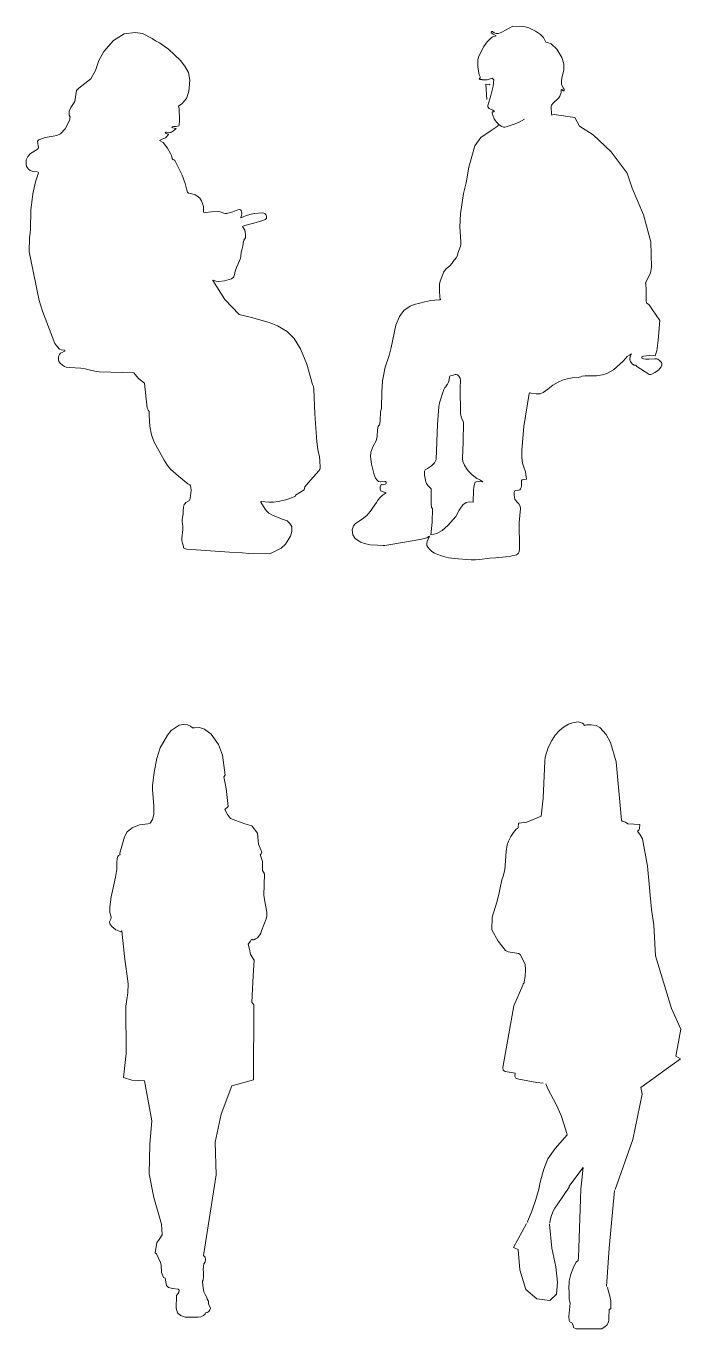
# Model space of a CAD drawing. Header units: millimetres. Extents: x -63086 to 144078, y -129912 to 13382.
# Drawn here: x -47864 to -46122, y -82528 to -79065 of the extents above; entities that cross this region are included whole.
import ezdxf

# ---------------------------------------------------------------- set-up
doc = ezdxf.new("R2010")
doc.units = ezdxf.units.MM
doc.layers.get('0').update_dxf_attribs({"lineweight": 0})
doc.layers.add('展開建具用', color=250, linetype='Continuous', lineweight=9)

# ---------------------------------------------------------------- blocks, each defined once
blk = doc.blocks.new('人物（CAD素材.com）711b08a1')
at = {"color": 0, "linetype": 'ByBlock', "lineweight": -2}
blk.add_lwpolyline([(-128.7, 1349.8), (-140, 1354.6), (-148.6, 1360.9), (-174, 1374.1), (-194, 1376.7), (-223.3, 1373.2), (-251.9, 1355.4), (-277.4, 1326.6), (-290.8, 1303), (-299.1, 1276.4), (-311.9, 1254), (-343.9, 1229.4), (-350.1, 1222.5), (-354.6, 1193.5), (-365.2, 1177.4), (-369.4, 1167.7), (-369.7, 1157.5), (-366.7, 1152.6), (-368.7, 1143.1), (-379.8, 1121.2), (-392.3, 1107.3), (-401.9, 1103.4), (-411.9, 1101.8), (-433.1, 1097.7), (-449.8, 1092), (-453.5, 1088), (-451, 1070.4), (-453.5, 1067.2), (-458.5, 1063.7), (-472.5, 1055), (-479.7, 1047.4), (-483.3, 1038.7), (-484, 1028.8), (-482.5, 1020.8), (-477.2, 1013.7), (-472.8, 1010.1), (-467.7, 1008.4), (-454.3, 1006.9), (-451.6, 1005.8), (-451, 1004.3), (-459.3, 980.3), (-465.6, 948.4), (-471, 904.9), (-471.8, 854.2), (-473, 843.7), (-475.1, 831.8), (-475.7, 794.1), (-463.8, 738.6), (-449.3, 664.8), (-440.4, 636.8), (-421.4, 587.5), (-407.5, 550.7), (-400.8, 541.3), (-395.1, 535.7), (-390.5, 533.6), (-381.6, 532.9), (-380.6, 532.3), (-380.7, 530.5), (-381.5, 529.8), (-388.4, 526.9), (-392, 524.6), (-395.1, 521), (-397.3, 516.1), (-398, 512.4), (-397.8, 506.7), (-396.7, 502.8), (-393.1, 497.8), (-387.1, 493), (-381.6, 489.5), (-377.5, 487.7), (-368.5, 486.5), (-338.6, 485.2), (-326.6, 483), (-309.1, 478.3), (-297.1, 475.8), (-290, 475.1), (-197, 472.8), (-185.1, 457.8), (-168.8, 445.1), (-161.6, 378.5), (-159.6, 373.1), (-157, 369.4), (-156.3, 365.4), (-157, 358.2), (-155.1, 330.6), (-150.2, 307.6), (-143.3, 288.6), (-116.5, 240.8), (-108, 226), (-100.1, 216.8), (-78.7, 198), (-53.5, 177.1), (-48.5, 174.7), (-46.7, 171.9), (-46.1, 168.9), (-45.3, 159.7), (-46.8, 145.7), (-48.7, 134.8), (-49.5, 133.2), (-50.8, 132.2), (-59.2, 128), (-61.2, 125.6), (-63.1, 122.2), (-65.1, 115.4), (-66.1, 105.8), (-66.5, 96.9), (-67.8, 88.3), (-69.2, 81.7), (-69.3, 77.6), (-67.6, 70.6), (-67, 65.1), (-67.4, 56.3), (-69.8, 33.4), (-69.6, 28.1), (-68.6, 22.8), (-66.8, 17.1), (-65.6, 11.3), (-65.7, 9.4), (-65.6, 8.4), (-64.9, 7), (-63.9, 6.1), (-60.2, 4.4), (-56.9, 3.8), (56.9, -3.8), (91.7, -6), (108.7, -7.9), (164.4, -8.8), (194.6, 6.8), (206.1, 17.1), (219.3, 38.8), (222.9, 50.7), (223.2, 64.1), (217.9, 71.9), (210.2, 79.1), (197.4, 83.4), (171.4, 93.9), (161.9, 99.7), (156.8, 104.2), (151.5, 110.5), (140.1, 128.4), (139.9, 129.4), (140.8, 130.5), (161.2, 128.4), (173.7, 128.6), (186.9, 130.3), (209.8, 135.5), (231.3, 144), (232.5, 147.1), (244.4, 154.5), (255.6, 161.7), (257.7, 169.5), (273.7, 188.5), (294.9, 211.6), (297.1, 216), (297.9, 220.3), (297.6, 239.7), (296.4, 249), (292, 268.8), (289.1, 289.3), (283.5, 363.8), (281.3, 429.5), (280.1, 436.5), (277.4, 441.6), (262.6, 495.8), (245.8, 536.6), (229.2, 563.7), (210.4, 582.3), (185.1, 597.3), (162.5, 606.2), (115.6, 619.8), (82.9, 627.7), (44.8, 667.8), (12.7, 718.1), (12.7, 718.6), (13, 718.9), (13.6, 718.9), (21, 716.1), (28.6, 715.4), (43.5, 717.1), (62, 722.4), (65.5, 724.7), (68.1, 727.9), (70.2, 734.2), (71.8, 742.4), (75.3, 752.3), (79.8, 762), (85.7, 774.7), (87.5, 781.5), (88.3, 792.8), (90.3, 802.2), (92.6, 809.3), (93.8, 817.2), (94.7, 825.1), (99.5, 831.1), (99.9, 840.4), (97.6, 851.4), (91.9, 861.3), (97.8, 863.7), (121.8, 870.3), (146.1, 877), (152, 879.9), (155, 882.6), (155.8, 885.1), (155.3, 888.8), (153.4, 893.4), (150.7, 895.9), (148.4, 897), (144.9, 897.4), (133.2, 897), (122.8, 895.8), (111.3, 893.6), (102.2, 890.9), (93.2, 887.1), (88.1, 884.8), (87, 884.8), (87, 885.2), (89.2, 890.5), (89.8, 895.9), (89.3, 900.6), (88.1, 903.9), (86, 905.9), (83.3, 906.5), (79.5, 905.7), (65.7, 900.5), (58.5, 898.3), (50.2, 896.4), (45.9, 895.9), (41.6, 896.6), (32.3, 900.3), (27.9, 901), (9.2, 900.3), (-7.7, 898.4), (-9.7, 897.9), (-11.1, 898.4), (-11.9, 900.4), (-12.5, 914.6), (-14.4, 922.8), (-17.2, 929.2), (-22.1, 936.4), (-29.5, 943.3), (-34.5, 945.7), (-43.2, 948.3), (-51.6, 950.4), (-54.3, 952.6), (-56.4, 957.7), (-60.9, 975.9), (-69.3, 998.2), (-79.2, 1019.4), (-88.4, 1036.9), (-91.3, 1038.8), (-93.9, 1039.3), (-95.8, 1042.5), (-97.5, 1049.8), (-99.7, 1055.1), (-108.2, 1069.2), (-119.4, 1084.7), (-129.3, 1090.2), (-121.7, 1093.1), (-113.6, 1097.2), (-110.2, 1099.6), (-105.8, 1104.7), (-105.5, 1105.4), (-105.6, 1106.1), (-105.9, 1106.4), (-113.4, 1109.1), (-113.7, 1109.7), (-113.6, 1110.6), (-113.1, 1111.3), (-112.2, 1111.8), (-110.9, 1112), (-101.7, 1111.5), (-99.4, 1111.6), (-96.8, 1112.3), (-92.3, 1115.5), (-85.1, 1122.2), (-94.7, 1123.7), (-96, 1124.5), (-94.7, 1126.4), (-92.3, 1127), (-84.7, 1127.3), (-77.4, 1128.9), (-76.5, 1130.9), (-76.3, 1144), (-77.1, 1175.2), (-78.7, 1180.8), (-69.9, 1187), (-57.1, 1202), (-50.7, 1220.3), (-48.2, 1250.4), (-52, 1270.3), (-61.7, 1287.6), (-73.4, 1302.6), (-105.3, 1332.6)], close=True, dxfattribs=at)
blk = doc.blocks.new('人物（CAD素材.com）6694c066')
at = {"color": 0, "linetype": 'ByBlock', "lineweight": -2}
blk.add_lwpolyline([(59.8, 1401.6), (51.1, 1398.6), (44.4, 1398.5), (39.7, 1400.3), (35, 1403.4), (33.9, 1403.7), (33.1, 1403.8), (32.5, 1403.4), (32, 1402.6), (31.8, 1401), (32.2, 1400), (34.5, 1397.7), (38.5, 1395.3), (44.6, 1392.3), (35.8, 1389.7), (33, 1388), (29.5, 1384.8), (20.9, 1375.7), (11.8, 1363.6), (6.2, 1354.3), (-2.4, 1335.2), (-4, 1327.8), (-3.7, 1309.9), (-1.7, 1293.2), (-0.5, 1288.2), (1.8, 1282.9), (2.1, 1281.4), (2.1, 1280.5), (2, 1280.1), (0.9, 1279.9), (0.1, 1279.1), (-0.2, 1278.2), (0.2, 1277.2), (0.8, 1276.8), (1.9, 1276.3), (6.7, 1275.6), (7.7, 1275.1), (20.7, 1275.4), (33.8, 1279.2), (38.4, 1275.1), (36.9, 1258.1), (30.7, 1233.4), (22.4, 1207.3), (22.4, 1203.3), (26.3, 1199.3), (36.1, 1194.3), (39.4, 1191.9), (39.5, 1191.2), (39.2, 1190.7), (38.5, 1190.3), (37.6, 1190.1), (36.3, 1190), (35.3, 1189.7), (34.3, 1189), (34, 1188.2), (34.2, 1186.2), (36.6, 1178.7), (39.7, 1171.3), (43.3, 1165.7), (47, 1161.1), (51.7, 1156.5), (47.2, 1150.7), (44.5, 1149.7), (28.4, 1139.1), (4.2, 1121.9), (-11.8, 1099.8), (-28.4, 1043.1), (-35.4, 1001.4), (-42.3, 972.6), (-50.3, 918.8), (-51.7, 884), (-49.1, 844.9), (-48.9, 838.3), (-50.1, 832.9), (-57.3, 814.4), (-58.5, 808.1), (-61.9, 802.1), (-69.8, 792.2), (-72.6, 787.7), (-78.7, 781), (-88.1, 772.4), (-95.1, 763.7), (-96.2, 760.2), (-99.6, 751.2), (-104.1, 740.3), (-105.7, 731.7), (-106.2, 716.2), (-104.9, 696.4), (-103.4, 691.7), (-104.1, 690.6), (-107.8, 690.1), (-118.2, 689.9), (-128.9, 688.6), (-144.7, 684.8), (-157.9, 681.7), (-173.1, 677.8), (-184.2, 673.5), (-200.5, 661.8), (-212.5, 646.3), (-221.8, 623.1), (-234.2, 563.4), (-240.2, 542.4), (-250.2, 511), (-257.8, 475.5), (-259.6, 445), (-260.4, 403.1), (-262.6, 392.2), (-264.2, 370.5), (-264.9, 361), (-265.8, 358.1), (-268.7, 354.8), (-270.7, 345), (-272.2, 327.5), (-274.4, 315.3), (-282.3, 301.1), (-288.5, 285.3), (-289.9, 274.1), (-286.5, 253.5), (-279.9, 225.5), (-276.4, 216.8), (-271.9, 210.7), (-268.1, 207.6), (-263.9, 206.5), (-261.8, 206.6), (-251.2, 207.8), (-249.5, 207.6), (-248.8, 207), (-248.3, 205.5), (-248.3, 203), (-249, 201.2), (-250.5, 200.4), (-259.1, 199.5), (-262.3, 197.7), (-264, 193), (-264, 187.3), (-261.8, 182.7), (-258.5, 180.6), (-247.9, 177.5), (-258.2, 170.6), (-264, 165.2), (-270, 158), (-274, 151.5), (-290, 127.5), (-299.2, 117), (-311.5, 107.2), (-329.6, 95.7), (-334.9, 90), (-338, 79.1), (-336.3, 65.7), (-330, 56.4), (-324.4, 51.5), (-314.8, 46), (-305.7, 42.6), (-290.1, 39.5), (-271.2, 38.1), (-256, 37.8), (-251.7, 37.4), (-193.9, 46.8), (-154.2, 54.4), (-143.5, 57.1), (-140, 58.2), (-132.4, 62), (-138.5, 47.8), (-139.9, 42.4), (-139.6, 37.9), (-137.4, 33.1), (-132.8, 27.7), (-126.3, 21.8), (-119.3, 17.4), (-110.2, 13.3), (-100.4, 9.7), (-82.2, 5.1), (-56.3, 1.6), (-22, -0.5), (-10.2, -0.6), (0, 0), (28.2, 3.5), (43.1, 4.9), (70.3, 7), (84, 8.9), (98.5, 12.4), (101.6, 14.2), (104.3, 16.8), (106.1, 20.7), (107, 30.5), (105.8, 98.7), (109.4, 135.9), (108.2, 142.1), (104.7, 148.2), (99.6, 153.8), (94.7, 160.2), (93.2, 164.7), (92.4, 171.9), (92.4, 177.7), (93.2, 180.7), (94.5, 182.4), (96.5, 183.4), (104.1, 184.4), (107.2, 185.5), (109.5, 187.7), (111, 191.3), (111.7, 197.3), (112, 207.9), (112.4, 209.8), (112.9, 210.7), (114, 211.6), (118.5, 212.8), (125.2, 214.1), (124, 226.6), (122.6, 233.6), (118.5, 245.7), (115.1, 256.5), (112.9, 271.1), (112.7, 291.1), (117.8, 354), (132.1, 441.5), (133.2, 443), (135.1, 443.2), (137.8, 442.5), (150.7, 440.8), (158.2, 440.7), (161.5, 441), (170, 444.1), (182.1, 452.9), (195.7, 463.7), (209.3, 471.6), (221.5, 476.9), (233.1, 480.6), (247.1, 483.4), (262.7, 484.2), (270.2, 485.6), (273.1, 487.3), (281.7, 488.1), (295.3, 488.2), (311.2, 488.6), (327.1, 490.7), (338.9, 494.6), (356.3, 504.6), (382.6, 527.6), (388.4, 534.6), (393.4, 539.5), (398.9, 543.4), (404.3, 546.7), (401.8, 541.9), (400, 535.5), (400.1, 530.7), (402, 526.6), (406.7, 520.3), (409.9, 517.2), (410.7, 516.8), (411.7, 516.6), (414, 517.1), (415.2, 517), (416.3, 516.5), (419, 513.6), (450.6, 492.9), (452.5, 492.2), (454.1, 492), (456.2, 492.3), (458.6, 493.2), (466.2, 497.3), (476.1, 503.8), (480.2, 507.6), (483.7, 512.5), (485.4, 516.5), (485.3, 520.8), (483.9, 524.1), (479.4, 529.1), (474.4, 532.6), (472, 533.5), (465.5, 533.8), (451.5, 532.8), (442.7, 532.7), (436.6, 533.4), (432.8, 534.9), (432, 535.9), (431.8, 537.1), (432.2, 538.4), (433, 539.3), (436.6, 540.8), (444.1, 541.9), (452.7, 542), (467.3, 541.8), (471.5, 554.5), (475.5, 583.1), (480.1, 635.7), (460.5, 663.8), (453.7, 674.5), (449.6, 678.6), (447.3, 679.6), (446, 680.6), (444.8, 682.6), (444, 687.5), (443.9, 693.7), (443.7, 717.2), (442.7, 733.2), (442.4, 733.8), (441.5, 734.2), (441.4, 734.6), (445.2, 742.7), (454.9, 761.1), (457.8, 776.9), (456.2, 844.8), (436.8, 915.9), (406.3, 987.1), (393.1, 1027.3), (350.3, 1083.9), (302.2, 1129), (266.6, 1152.4), (253.9, 1174.6), (199.2, 1182.6), (194.7, 1182.2), (192.4, 1181.1), (191.8, 1182.8), (190.8, 1204.6), (191.9, 1208), (196.4, 1213), (210.6, 1226.7), (213.8, 1231.4), (217.6, 1241.8), (217.9, 1248.1), (218.1, 1248.9), (218.6, 1249.4), (219.2, 1249.2), (222.9, 1246.3), (223.8, 1245.9), (224.5, 1245.8), (225.2, 1246.2), (225.6, 1247), (225.6, 1248.6), (225.2, 1250.2), (222.8, 1254.2), (218.4, 1263.2), (218.2, 1272.6), (219.6, 1280.1), (224.4, 1300.6), (224.5, 1317.4), (219.1, 1334.6), (205.6, 1356.8), (190.8, 1371.1), (181.2, 1374), (176.7, 1375.4), (173.9, 1380.9), (170.6, 1387.2), (162.4, 1395.7), (149.2, 1404.7), (131.1, 1413.5), (121.6, 1416.3), (113.9, 1417.1), (88.8, 1418)], close=True, dxfattribs=at)
for points in [[(28.3, 1263.8), (26.3, 1262.2), (16.8, 1263.2), (19.5, 1222.8)], [(51.7, 1156.5), (58.4, 1151.8), (64, 1149.4), (67.7, 1149.1), (71.5, 1149.8), (95.1, 1157.9), (106, 1162.7), (119.6, 1170.4)], [(-64, 491.6), (-72.7, 489.6), (-77.1, 488.2), (-78.6, 487.3), (-79.7, 485.7), (-80.3, 477.9), (-81.9, 471.6), (-85, 466.4), (-87.9, 461.4), (-88.3, 459.5), (-88.8, 458.8), (-89.7, 458.2), (-91.2, 457.9), (-91.7, 457.5), (-94.5, 452.3), (-105.8, 416.7), (-107.8, 406.3), (-111.5, 360.3), (-115.3, 266), (-119.3, 257.2), (-127, 248.9), (-137.9, 242.2), (-143.8, 239), (-146, 235.1), (-145.5, 224), (-142.5, 207), (-140.8, 202.3), (-136.8, 196.6), (-128.2, 188.5), (-127.9, 148.2), (-127, 138.8), (-126.8, 137.9), (-126.4, 137.3), (-125.3, 136.3), (-124.7, 135.4), (-124.4, 134.5), (-125.6, 99.6), (-128.8, 65.6), (-113.3, 69.5), (-99.1, 77.2), (-83.7, 90.8), (-62.2, 114.6), (-53.5, 131.6), (-43.7, 145.8), (-35.1, 151.9), (-27.1, 153.7), (-16.2, 152.8), (-15.7, 184.6), (-14.7, 193.8), (-12.5, 202.8), (-10.8, 205.6), (-8.3, 207), (-2.5, 207.5), (8.8, 206.3), (0.8, 212.2), (-2.4, 213.9), (-5.3, 214.4), (-6.7, 215.2), (-18.9, 225.6), (-29.4, 235.8), (-34.5, 242.1), (-39.9, 251.3), (-43.7, 260.8), (-45.2, 269.9), (-43.5, 311.5), (-42.3, 366.4), (-47.9, 375.7), (-50.2, 388.4), (-51, 456.5), (-50.3, 475.7), (-51.4, 481.9), (-54.2, 487.7), (-58.2, 491.2), (-61.6, 491.8), (-64, 491.6)]]:
    blk.add_lwpolyline(points, dxfattribs=at)
blk = doc.blocks.new('人物（CAD素材.com）0dd6969a')
at = {"color": 0, "linetype": 'ByBlock', "lineweight": -2}
for points in [[(-63.5, 1387.8), (-63.5, 1378.1), (-59.4, 1334.3), (-59.8, 1311.6), (-62.8, 1298.4), (-69.3, 1288.6), (-75.8, 1287.1), (-98.2, 1283.8), (-117.5, 1276.1), (-130.3, 1265.6), (-137.9, 1252.5), (-150.1, 1209.3), (-150.2, 1207.2), (-149.5, 1205.5), (-149.9, 1204.5), (-153.6, 1202.6), (-155.6, 1200.1), (-157.1, 1194.9), (-157.8, 1184.5), (-158.3, 1166.3), (-161.4, 1144.9), (-173.5, 1092.6), (-176.8, 1065), (-176.5, 1051.6), (-172.9, 1038.7), (-174.2, 1033.8), (-177.2, 1026.7), (-176.8, 1021.4), (-171, 1014), (-160.3, 1005.4), (-147.3, 1000.1), (-145.7, 1001.9), (-144.4, 1002.2), (-137.9, 934.1), (-128.2, 861.8), (-129, 837.7), (-134.5, 802.2), (-133.3, 676.3), (-140, 612.9), (-118.1, 605.3), (-84.7, 603.6), (-64.7, 497.6), (-70.1, 435.4), (-72.1, 356.3), (-59.9, 294.1), (-39.7, 222.4), (-37.6, 194.6), (-47.1, 179.8), (-52.1, 174), (-55.8, 146.2), (-52.8, 143.6), (-41.7, 121.1), (-40.6, 115), (-39.7, 94.2), (-33.8, 80.7), (-29.8, 78.9), (-25.7, 59.7), (-20.5, 54.6), (-10.1, 51.5), (5.4, 49.9), (7.3, 47.7), (6.4, 41.4), (3.4, 37.1), (1, 32.8), (0, 0), (3.6, -12.5), (11.4, -19.5), (23.5, -24.2), (58.1, -24.7), (65.5, -23.5), (72.2, -20.3), (76.4, -16.2), (77.2, -14.1), (78.8, -12.6), (80.1, -12.2), (81.8, -12), (84, -11.2), (87, -8.9), (89.6, -5), (90.4, -2.9), (90.6, -1.4), (90, 0.9), (85.7, 11.2), (85.3, 13.2), (85.4, 14.2), (86.1, 15.3), (86.1, 16.6), (85.5, 18.2), (82.4, 23.9), (82.1, 26.1), (76.5, 35.9), (73.4, 43.3), (70.9, 59.9), (69.4, 71.4), (71.7, 73.9), (72.8, 84.4), (72.7, 93.8), (71.7, 103.1), (73.7, 117.3), (77.1, 121.8), (77.9, 129.9), (76.4, 135), (72.1, 139.5), (73.6, 144.8), (106.5, 354.3), (103.2, 440.8), (119.4, 515.2), (147.8, 590.3), (205, 606), (206.1, 806), (201.3, 813.1), (204.7, 883.1), (206.9, 924.9), (197.6, 939.7), (194.7, 953.6), (191.4, 967.1), (197.4, 975.3), (200, 980.5), (202.4, 979.5), (202.4, 978.7), (203.7, 978.4), (206.5, 978.9), (211.1, 980.9), (215.9, 984.1), (222.3, 991.4), (224.8, 996.4), (226.9, 1002.6), (238.8, 1034), (240.5, 1042.7), (240.5, 1052.5), (237.6, 1070.5), (233, 1096.4), (234.6, 1154.3), (229.3, 1162.4), (228.9, 1164.5), (229.5, 1166.3), (229.2, 1187.1), (222.9, 1205.1), (224.3, 1205.3), (226, 1207.2), (227.8, 1211.6), (218.7, 1232.7), (216.4, 1262.4), (200.8, 1281.3), (182.2, 1286.8), (143.9, 1301.1), (136.3, 1311.5), (129.3, 1324.8), (138, 1333), (132.6, 1380.8), (126.7, 1411.5), (130, 1415.8), (122.6, 1469), (112.4, 1497.6), (93.2, 1524.8), (75.5, 1538.3), (61.6, 1543), (48.1, 1542.3), (43, 1541.9), (38.2, 1546.1), (30.3, 1549.9), (18.6, 1550.4), (8, 1549.3), (-13.5, 1535.3), (-23, 1522.7), (-42.5, 1489.2), (-51.9, 1460.8), (-59, 1423.8)], [(202.4, 979.5), (202.4, 979.5)]]:
    blk.add_lwpolyline(points, close=True, dxfattribs=at)
blk = doc.blocks.new('人物（CAD素材.com）6b3b2e43')
at = {"color": 0, "linetype": 'ByBlock', "lineweight": -2}
for points in [[(121, 320.1), (168.1, 452.6), (193.6, 573), (190, 590.7), (295.4, 667.5), (283, 674.1), (296.3, 745.8), (271.1, 800.9), (228.7, 941.2), (223.8, 1023), (218, 1064), (207.4, 1178.9), (194.1, 1251.9), (188.2, 1262.1), (180.8, 1272.1), (184.5, 1275.3), (186.3, 1279.3), (187.1, 1290.2), (154.7, 1291.5), (148.7, 1296.1), (139.7, 1298.9), (138.5, 1301.5), (124.2, 1456.1), (108.9, 1507.7), (97.3, 1529.2), (80.8, 1547.4), (70.5, 1552.9), (57.6, 1554.9), (45.2, 1555), (42.2, 1554.2), (40.1, 1552.9), (38.1, 1554.5), (38, 1556.7), (34.9, 1559), (26.5, 1562), (22.8, 1562.5), (8.2, 1560.3), (-2.7, 1556.4), (-15.6, 1549), (-26.3, 1539.9), (-37.8, 1527), (-47.3, 1513), (-56.5, 1494.4), (-64.6, 1468.5), (-65.8, 1458.3), (-70.1, 1360.3), (-75.7, 1311.7), (-113.7, 1296.2), (-134.7, 1293.2), (-135.8, 1292.2), (-136.6, 1282.4), (-137.6, 1279.7), (-139, 1279.5), (-141.7, 1277.8), (-149.1, 1269.1), (-156.4, 1258.5), (-162.6, 1246.1), (-166.1, 1235.9), (-168.4, 1218.5), (-171.8, 1169.5), (-176.4, 1152.9), (-180.4, 1143), (-184.9, 1121.6), (-188.4, 1104.2), (-193.5, 1083.5), (-205.8, 1043.3), (-206.9, 1009.6), (-189.8, 979.7), (-170.7, 955.4), (-163.4, 951.3), (-135.3, 946.9), (-131.7, 944.3), (-118.4, 918.7), (-116.9, 903.7), (-118.3, 885.6), (-121, 871.8), (-120.8, 869.3), (-123, 866.3), (-124, 862.8), (-148.1, 808.3), (-177.5, 644.1), (-176.1, 637), (-171.3, 633.1), (-144.7, 629.2), (-145.6, 620.7), (-142.8, 615.5), (-135.2, 613.5), (-87.1, 604.2), (-69.7, 602.3)], [(-63.2, 600.4), (-57.3, 587.8), (-34.5, 543.6), (-22.1, 516.9), (-14.9, 494), (-7.4, 469.1), (-6, 467.3), (-6.6, 464.9), (-38.4, 428.7), (-57.3, 401.7), (-68.3, 374.1), (-78.4, 339.3), (-82, 321.1), (-89.6, 293), (-100, 262.7), (-111.1, 236.8), (-111.5, 233.9), (-111, 231.9)], [(-52.3, 230.1), (-51.2, 238.3), (-48, 250.4), (-43.2, 262.7), (-39.2, 270.2), (-32.7, 279.3), (-1.1, 326.2), (-0.6, 328.6), (35.4, 377.2), (36.3, 378.4)], [(-1.5, 53.6), (-0.8, 77.4), (3.3, 95.2), (11.6, 115.2), (17.4, 126.6), (22.7, 131.6), (23.7, 139), (29.2, 294.1), (29.9, 321), (36.3, 378.4)], [(119.8, 317.5), (105.7, 164.2), (98.2, 62.5)], [(-53, 227.3), (-47.2, 163.6), (-36.4, 114.3), (-31.9, 72.5), (-34.8, 41.4), (-52.2, 25.2), (-86.6, 29), (-116.5, 54.2), (-132.2, 106), (-136.8, 160.7), (-148.8, 165.3), (-114.4, 229.9)], [(-1.4, 52.5), (-1.3, 29.6), (0, 23.8), (2, 18.1), (-2, -18.1), (-1.4, -27.9), (1.1, -31.7), (5.9, -34.5), (9.5, -40.5), (10.5, -46.6), (17.2, -50.5), (86.2, -50.7), (95.2, -44.6), (99.5, -40.6), (102.9, -34.7), (104.2, -28.7), (104.7, -15.7), (105, -4.9), (105.7, 1), (106, 1.5), (106.5, 1.7), (107.4, 1.8), (108.2, 2.2), (109.2, 3), (109.7, 3.9), (109.9, 4.8), (110.1, 16.6), (109.4, 24.4), (107.2, 36), (101.1, 58.8), (102, 59)]]:
    blk.add_lwpolyline(points, dxfattribs=at)

msp = doc.modelspace()

# ---------------------------------------------------------------- block references
at = {"layer": '展開建具用', "ltscale": 10}
for name, p in [('人物（CAD素材.com）711b08a1', (-47379.5968, -80458.8483)), ('人物（CAD素材.com）6694c066', (-46658.0984, -80482.7388)), ('人物（CAD素材.com）0dd6969a', (-47464.1315, -82471.8718)), ('人物（CAD素材.com）6b3b2e43', (-46418.3328, -82476.7799))]:
    msp.add_blockref(name, p, dxfattribs=at)

doc.saveas('drawing.dxf')
